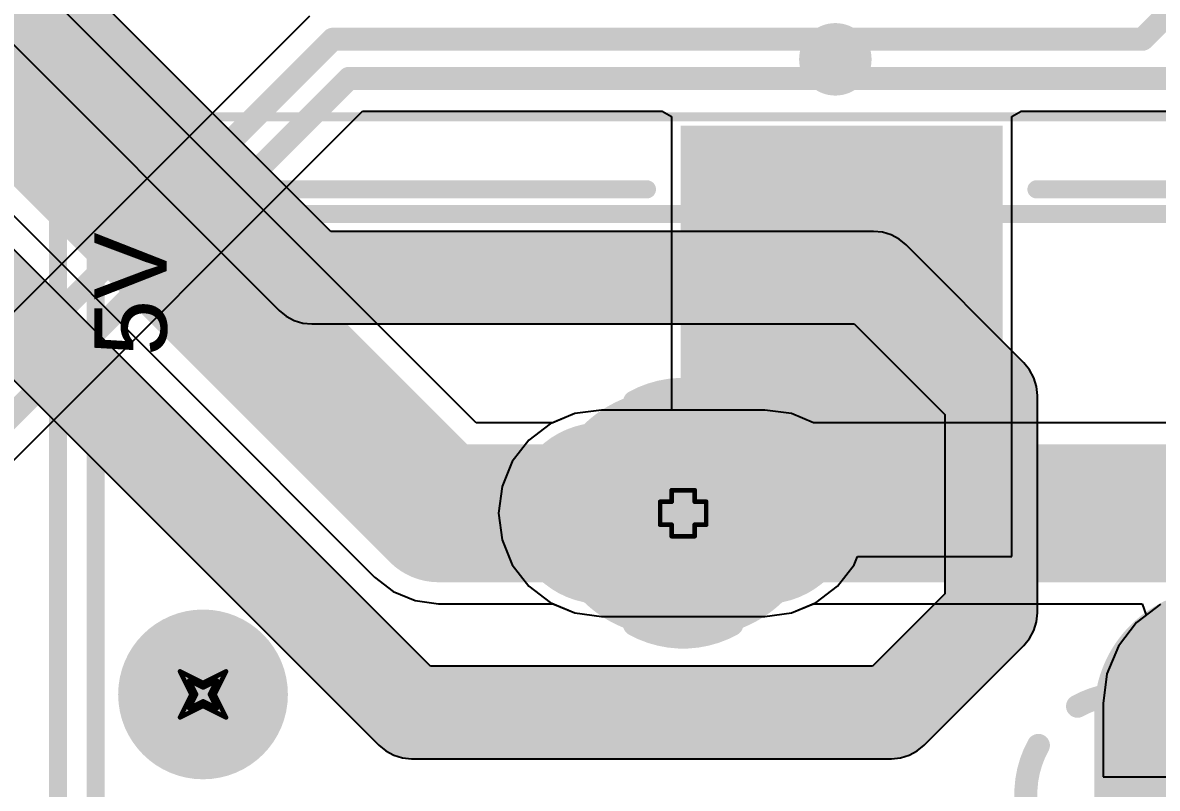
# Model space of a CAD drawing. Header units: millimetres. Extents: x -0.2 to 11.1, y -5.4 to 4.7.
# Drawn here: x 1.1657 to 1.6588, y 0.4277 to 0.7604 of the extents above; entities that cross this region are included whole.
import ezdxf

# ---------------------------------------------------------------- set-up
doc = ezdxf.new("R2010")
doc.units = ezdxf.units.MM
doc.header["$MEASUREMENT"] = 0
for name, color, linetype in [('BottomLayer', 5, 'Continuous'), ('BottomSolder', 6, 'Continuous'), ('DrillDrawing', 1, 'Continuous'), ('InternalPlane1', 76, 'Continuous'), ('InternalPlane2', 16, 'Continuous'), ('Mechanical1', 6, 'Continuous'), ('Mechanical3', 76, 'Continuous'), ('Mechanical5', 56, 'Continuous'), ('MultiLayer', 9, 'Continuous'), ('PadHoleLayer', 156, 'Continuous'), ('TopLayer', 1, 'Continuous'), ('TopOverlay', 2, 'Continuous'), ('TopPaste', 8, 'Continuous'), ('TopSolder', 216, 'Continuous'), ('ViaHoleLayer', 16, 'Continuous')]:
    doc.layers.add(name, color=color, linetype=linetype)
doc.styles.add('Arial', font='arial.ttf', dxfattribs={"height": 0.2})

# ---------------------------------------------------------------- blocks, each defined once
blk = doc.blocks.new('PJ_037AH_SMT_TR_66')
at = {"layer": 'BottomLayer'}
h = blk.add_hatch(color=5, dxfattribs=at)
edge = h.paths.add_edge_path()
edge.add_arc((0.17421, 0.07874), 0.03543, 0, 180)
edge.add_line((0.13878, 0.07874), (0.13878, 0.00787))
edge.add_arc((0.17421, 0.00787), 0.03543, 180, 360)
edge.add_line((0.20965, 0.00787), (0.20965, 0.07874))
h = blk.add_hatch(color=5, dxfattribs=at)
edge = h.paths.add_edge_path()
edge.add_arc((0.09154, -0.18898), 0.03937, 270, 450)
edge.add_line((0.09154, -0.14961), (0.0128, -0.14961))
edge.add_arc((0.0128, -0.18898), 0.03937, 90, 270)
edge.add_line((0.0128, -0.22835), (0.09154, -0.22835))
at = {"layer": 'BottomSolder'}
h = blk.add_hatch(color=6, dxfattribs=at)
edge = h.paths.add_edge_path()
edge.add_arc((0.17421, 0.07874), 0.03943, 0, 180)
edge.add_line((0.13478, 0.07874), (0.13478, 0.00787))
edge.add_arc((0.17421, 0.00787), 0.03943, 180, 360)
edge.add_line((0.21365, 0.00787), (0.21365, 0.07874))
h = blk.add_hatch(color=6, dxfattribs=at)
edge = h.paths.add_edge_path()
edge.add_arc((0.09154, -0.18898), 0.04337, 270, 450)
edge.add_line((0.09154, -0.14561), (0.0128, -0.14561))
edge.add_arc((0.0128, -0.18898), 0.04337, 90, 270)
edge.add_line((0.0128, -0.23235), (0.09154, -0.23235))
at = {"layer": 'InternalPlane1'}
h = blk.add_hatch(color=76, dxfattribs=at)
edge = h.paths.add_edge_path()
edge.add_arc((0.17421, 0.04921), 0.05362, 0, 180)
edge.add_line((0.12059, 0.04921), (0.12059, 0.0374))
edge.add_arc((0.17421, 0.0374), 0.05362, 180, 360)
edge.add_line((0.22783, 0.0374), (0.22783, 0.04921))
at = {"layer": 'InternalPlane2'}
h = blk.add_hatch(color=16, dxfattribs=at)
edge = h.paths.add_edge_path()
edge.add_arc((0.0876, -0.18898), 0.05362, 270, 450)
edge.add_line((0.0876, -0.13535), (0.01673, -0.13535))
edge.add_arc((0.01673, -0.18898), 0.05362, 90, 270)
edge.add_line((0.01673, -0.2426), (0.0876, -0.2426))
at = {"layer": 'MultiLayer'}
h = blk.add_hatch(color=9, dxfattribs=at)
edge = h.paths.add_edge_path()
edge.add_arc((0.17421, 0.07874), 0.03543, 0, 180)
edge.add_line((0.13878, 0.07874), (0.13878, 0.00787))
edge.add_arc((0.17421, 0.00787), 0.03543, 180, 360)
edge.add_line((0.20965, 0.00787), (0.20965, 0.07874))
h = blk.add_hatch(color=9, dxfattribs=at)
edge = h.paths.add_edge_path()
edge.add_arc((0.09154, -0.18898), 0.03937, 270, 450)
edge.add_line((0.09154, -0.14961), (0.0128, -0.14961))
edge.add_arc((0.0128, -0.18898), 0.03937, 90, 270)
edge.add_line((0.0128, -0.22835), (0.09154, -0.22835))
at = {"layer": 'PadHoleLayer'}
h = blk.add_hatch(color=156, dxfattribs=at)
edge = h.paths.add_edge_path()
edge.add_arc((0.17421, 0.04921), 0.02362, 0, 180)
edge.add_line((0.15059, 0.04921), (0.15059, 0.0374))
edge.add_arc((0.17421, 0.0374), 0.02362, 180, 360)
edge.add_line((0.19783, 0.0374), (0.19783, 0.04921))
at = {"layer": 'TopLayer'}
h = blk.add_hatch(color=1, dxfattribs=at)
edge = h.paths.add_edge_path()
edge.add_arc((0.17421, 0.07874), 0.03543, 0, 180)
edge.add_line((0.13878, 0.07874), (0.13878, 0.00787))
edge.add_arc((0.17421, 0.00787), 0.03543, 180, 360)
edge.add_line((0.20965, 0.00787), (0.20965, 0.07874))
blk.add_hatch(color=1, dxfattribs=at).paths.add_polyline_path([(0.16437, -0.09055), (0.16437, 0.03937), (0.3376, 0.03937), (0.3376, -0.09055)])
h = blk.add_hatch(color=1, dxfattribs=at)
edge = h.paths.add_edge_path()
edge.add_arc((0.09154, -0.18898), 0.03937, 270, 450)
edge.add_line((0.09154, -0.14961), (0.0128, -0.14961))
edge.add_arc((0.0128, -0.18898), 0.03937, 90, 270)
edge.add_line((0.0128, -0.22835), (0.09154, -0.22835))
at = {"layer": 'TopPaste'}
blk.add_hatch(color=8, dxfattribs=at).paths.add_polyline_path([(0.15937, -0.09555), (0.15937, 0.04437), (0.3426, 0.04437), (0.3426, -0.09555)])
at = {"layer": 'TopSolder'}
h = blk.add_hatch(color=216, dxfattribs=at)
edge = h.paths.add_edge_path()
edge.add_arc((0.17421, 0.07874), 0.03943, 0, 180)
edge.add_line((0.13478, 0.07874), (0.13478, 0.00787))
edge.add_arc((0.17421, 0.00787), 0.03943, 180, 360)
edge.add_line((0.21365, 0.00787), (0.21365, 0.07874))
blk.add_hatch(color=216, dxfattribs=at).paths.add_polyline_path([(0.16037, -0.09455), (0.16037, 0.04337), (0.3416, 0.04337), (0.3416, -0.09455)])
h = blk.add_hatch(color=216, dxfattribs=at)
edge = h.paths.add_edge_path()
edge.add_arc((0.09154, -0.18898), 0.04337, 270, 450)
edge.add_line((0.09154, -0.14561), (0.0128, -0.14561))
edge.add_arc((0.0128, -0.18898), 0.04337, 90, 270)
edge.add_line((0.0128, -0.23235), (0.09154, -0.23235))
at = {"layer": 'InternalPlane1', "const_width": 0.01}
for points in [[(0.03102, -0.11108, -0.258618), (0.07331, -0.11108)], [(0.09032, -0.12808, -0.127216), (0.09579, -0.14923)]]:
    blk.add_lwpolyline(points, format="xyb", dxfattribs=at)
at = {"layer": 'InternalPlane1', "const_width": 0.005}
for points in [[(0.07081, -0.11108, 1), (0.07581, -0.11108, 1)], [(0.08782, -0.12808, 1), (0.09282, -0.12808, 1)], [(0.09329, -0.14923, 1), (0.09829, -0.14923, 1)]]:
    blk.add_lwpolyline(points, format="xyb", close=True, dxfattribs=at)
at = {"layer": 'InternalPlane1', "const_width": 0.01}
blk.add_lwpolyline([(0.09579, -0.14923), (0.09579, -0.22872)], close=True, dxfattribs=at)
at = {"layer": 'InternalPlane2', "const_width": 0.01}
for points in [[(0.14285, 0.08146, -0.127216), (0.164, 0.08693)], [(0.18443, 0.08693, -0.127216), (0.20558, 0.08146)], [(0.12584, 0.02216, -0.258618), (0.12584, 0.06446)], [(0.22258, 0.06446, -0.258618), (0.22258, 0.02216)], [(0.164, -0.00031, -0.127216), (0.14285, 0.00515)], [(0.20558, 0.00515, -0.127216), (0.18443, -0.00031)]]:
    blk.add_lwpolyline(points, format="xyb", dxfattribs=at)
for points in [[(0.164, 0.08693), (0.18443, 0.08693)], [(0.164, -0.00031), (0.18443, -0.00031)]]:
    blk.add_lwpolyline(points, close=True, dxfattribs=at)
at = {"layer": 'InternalPlane2', "const_width": 0.005}
for points in [[(0.1615, 0.08693, 1), (0.1665, 0.08693, 1)], [(0.18193, 0.08693, 1), (0.18693, 0.08693, 1)], [(0.14035, 0.08146, 1), (0.14535, 0.08146, 1)], [(0.20308, 0.08146, 1), (0.20808, 0.08146, 1)], [(0.12334, 0.06446, 1), (0.12834, 0.06446, 1)], [(0.22008, 0.06446, 1), (0.22508, 0.06446, 1)], [(0.12334, 0.02216, 1), (0.12834, 0.02216, 1)], [(0.22008, 0.02216, 1), (0.22508, 0.02216, 1)], [(0.14035, 0.00515, 1), (0.14535, 0.00515, 1)], [(0.20308, 0.00515, 1), (0.20808, 0.00515, 1)], [(0.1615, -0.00031, 1), (0.1665, -0.00031, 1)], [(0.18193, -0.00031, 1), (0.18693, -0.00031, 1)]]:
    blk.add_lwpolyline(points, format="xyb", close=True, dxfattribs=at)
at = {"layer": 'Mechanical1', "const_width": 0.00787}
for points in [[(-0.36902, 0.29862), (0.30421, 0.29862)], [(0.30421, 0.29862), (0.30421, -0.2998)]]:
    blk.add_lwpolyline(points, dxfattribs=at)
at = {"layer": 'Mechanical1', "const_width": 0.00394}
blk.add_lwpolyline([(0.30224, 0.29862, 1), (0.30618, 0.29862, 1)], format="xyb", close=True, dxfattribs=at)
blk.add_lwpolyline([(0.30224, 0.29862, 1), (0.30618, 0.29862, 1)], format="xyb", close=True, dxfattribs=at)
at = {"layer": 'Mechanical3', "const_width": 0.00394}
blk.add_lwpolyline([(0.34646, 0.33858), (0.34646, -0.33858)], dxfattribs=at)
at = {"layer": 'Mechanical5', "const_width": 0.00394}
blk.add_lwpolyline([(0.34646, 0.33858), (0.34646, -0.33858)], dxfattribs=at)
at = {"layer": 'TopOverlay', "const_width": 0.00787}
for points in [[(0.03937, 0.31496), (0.31496, 0.31496)], [(0.31496, 0.31496), (0.31496, 0.05906)], [(0.31496, -0.11024), (0.31496, -0.31496)]]:
    blk.add_lwpolyline(points, dxfattribs=at)
at = {"layer": 'TopOverlay'}
for points, const_width in [([(0.31299, 0.31496, 1), (0.31693, 0.31496, 1)], 0.00394), ([(0.31299, 0.31496, 1), (0.31693, 0.31496, 1)], 0.00394), ([(0.31299, 0.05906, 1), (0.31693, 0.05906, 1)], 0.00394), ([(0.37933, -0.02283, 1), (0.36358, -0.02283, 1)], 0.01575), ([(0.35965, -0.02283, 1), (0.36752, -0.02283, 1)], 0.00787), ([(0.37539, -0.02283, 1), (0.38327, -0.02283, 1)], 0.00787), ([(0.31299, -0.11024, 1), (0.31693, -0.11024, 1)], 0.00394)]:
    blk.add_lwpolyline(points, format="xyb", close=True, dxfattribs=dict(at, const_width=const_width))

msp = doc.modelspace()

# ---------------------------------------------------------------- hatches: boundary and pattern name
at = {"layer": 'BottomLayer'}
h = msp.add_hatch(color=5, dxfattribs=at)
edge = h.paths.add_edge_path()
edge.add_arc((1.24409, 0.4685), 0.01181, 0, 360)
at = {"layer": 'InternalPlane2'}
h = msp.add_hatch(color=16, dxfattribs=at)
edge = h.paths.add_edge_path()
edge.add_arc((1.24409, 0.4685), 0.03689, 0, 360)
at = {"layer": 'TopLayer'}
h = msp.add_hatch(color=1, dxfattribs=at)
edge = h.paths.add_edge_path()
edge.add_arc((1.24409, 0.4685), 0.01181, 0, 360)
at = {"layer": 'ViaHoleLayer'}
h = msp.add_hatch(color=16, dxfattribs=at)
edge = h.paths.add_edge_path()
edge.add_arc((1.24409, 0.4685), 0.00689, 0, 360)

# ---------------------------------------------------------------- linework, layer by layer
at = {"layer": 'BottomLayer'}
for p, q in [((1.36275, 0.58658), (1.13386, 0.81547)), ((1.13848, 0.69959), (1.31864, 0.51943)), ((1.41732, 0.59206), (1.40572, 0.59053)), ((1.48819, 0.59206), (1.41732, 0.59206)), ((1.49979, 0.59053), (1.48819, 0.59206)), ((1.40572, 0.59053), (1.39618, 0.58658)), ((1.50933, 0.58658), (1.49979, 0.59053)), ((1.39618, 0.58658), (1.36275, 0.58658)), ((1.72441, 0.58658), (1.50933, 0.58658)), ((1.31864, 0.51943), (1.32679, 0.51318)), ((1.32679, 0.51318), (1.33628, 0.50925)), ((1.33628, 0.50925), (1.34646, 0.50791)), ((1.34646, 0.50791), (1.39618, 0.50791)), ((1.39618, 0.50791), (1.40572, 0.50395)), ((1.49979, 0.50395), (1.50933, 0.50791)), ((1.50933, 0.50791), (1.65221, 0.50791)), ((1.65221, 0.50791), (1.65391, 0.50291)), ((1.40572, 0.50395), (1.41732, 0.50243)), ((1.48819, 0.50243), (1.49979, 0.50395)), ((1.41732, 0.50243), (1.48819, 0.50243)), ((1.64983, 0.49978), (1.64191, 0.48946)), ((1.65391, 0.50291), (1.64983, 0.49978)), ((1.64191, 0.48946), (1.63694, 0.47746)), ((1.63694, 0.47746), (1.63524, 0.46457)), ((1.63524, 0.46457), (1.63524, 0.4327)), ((1.63524, 0.4327), (1.68504, 0.4327))]:
    msp.add_line(p, q, dxfattribs=at)
at = {"layer": 'BottomLayer', "const_width": 0.06}
for points in [[(1.05512, 0.83858), (1.34646, 0.54724)], [(1.34646, 0.54724), (1.45276, 0.54724)], [(1.45276, 0.54724), (1.72441, 0.54724)]]:
    msp.add_lwpolyline(points, dxfattribs=at)
at = {"layer": 'BottomLayer', "const_width": 0.03}
for points in [[(1.33146, 0.54724, 1), (1.36146, 0.54724, 1)], [(1.33146, 0.54724, 1), (1.36146, 0.54724, 1)], [(1.43776, 0.54724, 1), (1.46776, 0.54724, 1)], [(1.43776, 0.54724, 1), (1.46776, 0.54724, 1)]]:
    msp.add_lwpolyline(points, format="xyb", close=True, dxfattribs=at)
at = {"layer": 'DrillDrawing', "const_width": 0.002}
for points in [[(1.44776, 0.55224), (1.44776, 0.55724)], [(1.44776, 0.55724), (1.45776, 0.55724)], [(1.45776, 0.55224), (1.45776, 0.55724)], [(1.44276, 0.54224), (1.44276, 0.55224)], [(1.44276, 0.55224), (1.44776, 0.55224)], [(1.45776, 0.55224), (1.46276, 0.55224)], [(1.46276, 0.54224), (1.46276, 0.55224)], [(1.44276, 0.54224), (1.44776, 0.54224)], [(1.44776, 0.53724), (1.44776, 0.54224)], [(1.45776, 0.54224), (1.46276, 0.54224)], [(1.45776, 0.53724), (1.45776, 0.54224)], [(1.44776, 0.53724), (1.45776, 0.53724)], [(1.23409, 0.4785), (1.24409, 0.4735)], [(1.23409, 0.4785), (1.23909, 0.4685)], [(1.24409, 0.4735), (1.25409, 0.4785)], [(1.24909, 0.4685), (1.25409, 0.4785)], [(1.23809, 0.4745), (1.24409, 0.4715)], [(1.23809, 0.4745), (1.24109, 0.4685)], [(1.24409, 0.4715), (1.25009, 0.4745)], [(1.24709, 0.4685), (1.25009, 0.4745)], [(1.23409, 0.4585), (1.23909, 0.4685)], [(1.23809, 0.4625), (1.24109, 0.4685)], [(1.24709, 0.4685), (1.25009, 0.4625)], [(1.24909, 0.4685), (1.25409, 0.4585)], [(1.23409, 0.4585), (1.24409, 0.4635)], [(1.23809, 0.4625), (1.24409, 0.4655)], [(1.24409, 0.4655), (1.25009, 0.4625)], [(1.24409, 0.4635), (1.25409, 0.4585)]]:
    msp.add_lwpolyline(points, dxfattribs=at)
at = {"layer": 'DrillDrawing', "const_width": 0.001}
for points in [[(1.44726, 0.55724, 1), (1.44826, 0.55724, 1)], [(1.44726, 0.55724, 1), (1.44826, 0.55724, 1)], [(1.45726, 0.55724, 1), (1.45826, 0.55724, 1)], [(1.45726, 0.55724, 1), (1.45826, 0.55724, 1)], [(1.44226, 0.55224, 1), (1.44326, 0.55224, 1)], [(1.44226, 0.55224, 1), (1.44326, 0.55224, 1)], [(1.44726, 0.55224, 1), (1.44826, 0.55224, 1)], [(1.44726, 0.55224, 1), (1.44826, 0.55224, 1)], [(1.45726, 0.55224, 1), (1.45826, 0.55224, 1)], [(1.45726, 0.55224, 1), (1.45826, 0.55224, 1)], [(1.46226, 0.55224, 1), (1.46326, 0.55224, 1)], [(1.46226, 0.55224, 1), (1.46326, 0.55224, 1)], [(1.44226, 0.54224, 1), (1.44326, 0.54224, 1)], [(1.44226, 0.54224, 1), (1.44326, 0.54224, 1)], [(1.44726, 0.54224, 1), (1.44826, 0.54224, 1)], [(1.44726, 0.54224, 1), (1.44826, 0.54224, 1)], [(1.45726, 0.54224, 1), (1.45826, 0.54224, 1)], [(1.45726, 0.54224, 1), (1.45826, 0.54224, 1)], [(1.46226, 0.54224, 1), (1.46326, 0.54224, 1)], [(1.46226, 0.54224, 1), (1.46326, 0.54224, 1)], [(1.44726, 0.53724, 1), (1.44826, 0.53724, 1)], [(1.44726, 0.53724, 1), (1.44826, 0.53724, 1)], [(1.45726, 0.53724, 1), (1.45826, 0.53724, 1)], [(1.45726, 0.53724, 1), (1.45826, 0.53724, 1)], [(1.23359, 0.4785, 1), (1.23459, 0.4785, 1)], [(1.23359, 0.4785, 1), (1.23459, 0.4785, 1)], [(1.25359, 0.4785, 1), (1.25459, 0.4785, 1)], [(1.25359, 0.4785, 1), (1.25459, 0.4785, 1)], [(1.23759, 0.4745, 1), (1.23859, 0.4745, 1)], [(1.23759, 0.4745, 1), (1.23859, 0.4745, 1)], [(1.24359, 0.4735, 1), (1.24459, 0.4735, 1)], [(1.24359, 0.4735, 1), (1.24459, 0.4735, 1)], [(1.24959, 0.4745, 1), (1.25059, 0.4745, 1)], [(1.24959, 0.4745, 1), (1.25059, 0.4745, 1)], [(1.23859, 0.4685, 1), (1.23959, 0.4685, 1)], [(1.23859, 0.4685, 1), (1.23959, 0.4685, 1)], [(1.24059, 0.4685, 1), (1.24159, 0.4685, 1)], [(1.24059, 0.4685, 1), (1.24159, 0.4685, 1)], [(1.24359, 0.4715, 1), (1.24459, 0.4715, 1)], [(1.24359, 0.4715, 1), (1.24459, 0.4715, 1)], [(1.24659, 0.4685, 1), (1.24759, 0.4685, 1)], [(1.24659, 0.4685, 1), (1.24759, 0.4685, 1)], [(1.24859, 0.4685, 1), (1.24959, 0.4685, 1)], [(1.24859, 0.4685, 1), (1.24959, 0.4685, 1)], [(1.24359, 0.4655, 1), (1.24459, 0.4655, 1)], [(1.24359, 0.4655, 1), (1.24459, 0.4655, 1)], [(1.24359, 0.4635, 1), (1.24459, 0.4635, 1)], [(1.24359, 0.4635, 1), (1.24459, 0.4635, 1)], [(1.23359, 0.4585, 1), (1.23459, 0.4585, 1)], [(1.23359, 0.4585, 1), (1.23459, 0.4585, 1)], [(1.23759, 0.4625, 1), (1.23859, 0.4625, 1)], [(1.23759, 0.4625, 1), (1.23859, 0.4625, 1)], [(1.24959, 0.4625, 1), (1.25059, 0.4625, 1)], [(1.24959, 0.4625, 1), (1.25059, 0.4625, 1)], [(1.25359, 0.4585, 1), (1.25459, 0.4585, 1)], [(1.25359, 0.4585, 1), (1.25459, 0.4585, 1)]]:
    msp.add_lwpolyline(points, format="xyb", close=True, dxfattribs=at)
at = {"layer": 'InternalPlane1', "const_width": 0.01}
for points in [[(1.2349, 0.49377, -0.176327), (1.25329, 0.49377)], [(1.21883, 0.45931, -0.176327), (1.21883, 0.4777)], [(1.26936, 0.4777, -0.176327), (1.26936, 0.45931)], [(1.25329, 0.44324, -0.176327), (1.2349, 0.44324)]]:
    msp.add_lwpolyline(points, format="xyb", dxfattribs=at)
at = {"layer": 'InternalPlane1', "const_width": 0.005}
for points in [[(1.2324, 0.49377, 1), (1.2374, 0.49377, 1)], [(1.25079, 0.49377, 1), (1.25579, 0.49377, 1)], [(1.21633, 0.4777, 1), (1.22133, 0.4777, 1)], [(1.26686, 0.4777, 1), (1.27186, 0.4777, 1)], [(1.21633, 0.45931, 1), (1.22133, 0.45931, 1)], [(1.26686, 0.45931, 1), (1.27186, 0.45931, 1)], [(1.2324, 0.44324, 1), (1.2374, 0.44324, 1)], [(1.25079, 0.44324, 1), (1.25579, 0.44324, 1)]]:
    msp.add_lwpolyline(points, format="xyb", close=True, dxfattribs=at)
at = {"layer": 'InternalPlane2'}
for p, q in [((1.34297, 0.48073), (0.89018, 0.93352)), ((0.85587, 0.91099), (1.32043, 0.44642)), ((1.29966, 0.6697), (1.16577, 0.8036)), ((1.13146, 0.78107), (1.27713, 0.6354)), ((1.53543, 0.6697), (1.29966, 0.6697)), ((1.53935, 0.66932), (1.53543, 0.6697)), ((1.54312, 0.66817), (1.53935, 0.66932)), ((1.5466, 0.66632), (1.54312, 0.66817)), ((1.54964, 0.66382), (1.5466, 0.66632)), ((1.60082, 0.61264), (1.54964, 0.66382)), ((1.27713, 0.6354), (1.28017, 0.6329)), ((1.28017, 0.6329), (1.28365, 0.63104)), ((1.28365, 0.63104), (1.28742, 0.6299)), ((1.28742, 0.6299), (1.29134, 0.62951)), ((1.29134, 0.62951), (1.52711, 0.62951)), ((1.52711, 0.62951), (1.56652, 0.5901)), ((1.60332, 0.60959), (1.60082, 0.61264)), ((1.60518, 0.60612), (1.60332, 0.60959)), ((1.60632, 0.60235), (1.60518, 0.60612)), ((1.60671, 0.59843), (1.60632, 0.60235)), ((1.60671, 0.50394), (1.60671, 0.59843)), ((1.56652, 0.5901), (1.56652, 0.51226)), ((1.56652, 0.51226), (1.53498, 0.48073)), ((1.60632, 0.50002), (1.60671, 0.50394)), ((1.60518, 0.49625), (1.60632, 0.50002)), ((1.60332, 0.49277), (1.60518, 0.49625)), ((1.55752, 0.44642), (1.60082, 0.48973)), ((1.60082, 0.48973), (1.60332, 0.49277)), ((1.53498, 0.48073), (1.34297, 0.48073)), ((1.32043, 0.44642), (1.32044, 0.44642)), ((1.32044, 0.44642), (1.32348, 0.44392)), ((1.32348, 0.44392), (1.32696, 0.44206)), ((1.551, 0.44206), (1.55447, 0.44392)), ((1.55447, 0.44392), (1.55752, 0.44642)), ((1.32696, 0.44206), (1.33072, 0.44092)), ((1.33072, 0.44092), (1.33465, 0.44053)), ((1.33465, 0.44053), (1.33465, 0.44053)), ((1.33465, 0.44053), (1.54331, 0.44053)), ((1.54331, 0.44053), (1.54723, 0.44092)), ((1.54723, 0.44092), (1.551, 0.44206))]:
    msp.add_line(p, q, dxfattribs=at)
at = {"layer": 'InternalPlane2', "const_width": 0.04}
for points in [[(0.87008, 0.9252), (1.33465, 0.46063)], [(1.14567, 0.79528), (1.29134, 0.64961)], [(1.29134, 0.64961), (1.53543, 0.64961)], [(1.53543, 0.64961), (1.58661, 0.59843)], [(1.58661, 0.50394), (1.58661, 0.59843)], [(1.54331, 0.46063), (1.58661, 0.50394)], [(1.33465, 0.46063), (1.54331, 0.46063)]]:
    msp.add_lwpolyline(points, dxfattribs=at)
at = {"layer": 'InternalPlane2', "const_width": 0.02}
for points in [[(1.28134, 0.64961, 1), (1.30134, 0.64961, 1)], [(1.28134, 0.64961, 1), (1.30134, 0.64961, 1)], [(1.52543, 0.64961, 1), (1.54543, 0.64961, 1)], [(1.52543, 0.64961, 1), (1.54543, 0.64961, 1)], [(1.57661, 0.59843, 1), (1.59661, 0.59843, 1)], [(1.57661, 0.59843, 1), (1.59661, 0.59843, 1)], [(1.57661, 0.50394, 1), (1.59661, 0.50394, 1)], [(1.57661, 0.50394, 1), (1.59661, 0.50394, 1)], [(1.32465, 0.46063, 1), (1.34465, 0.46063, 1)], [(1.32465, 0.46063, 1), (1.34465, 0.46063, 1)], [(1.53331, 0.46063, 1), (1.55331, 0.46063, 1)], [(1.53331, 0.46063, 1), (1.55331, 0.46063, 1)]]:
    msp.add_lwpolyline(points, format="xyb", close=True, dxfattribs=at)
at = {"layer": 'TopLayer'}
for p, q in [((1.29037, 0.76331), (1.11961, 0.59255)), ((1.11664, 0.52516), (1.31342, 0.72195)), ((1.31342, 0.72195), (1.44365, 0.72195)), ((1.44365, 0.72195), (1.44769, 0.71963)), ((1.59561, 0.71963), (1.59965, 0.72195)), ((1.59965, 0.72195), (1.66535, 0.72195)), ((1.44769, 0.71963), (1.44769, 0.71695)), ((1.44769, 0.71695), (1.44769, 0.59206)), ((1.59561, 0.71695), (1.59561, 0.71963)), ((1.59561, 0.5284), (1.59561, 0.71695)), ((1.41732, 0.59206), (1.40572, 0.59053)), ((1.44769, 0.59206), (1.41732, 0.59206)), ((1.40572, 0.59053), (1.39491, 0.58606)), ((1.39491, 0.58606), (1.38563, 0.57893)), ((1.38563, 0.57893), (1.37851, 0.56965)), ((1.37851, 0.56965), (1.37403, 0.55884)), ((1.37403, 0.55884), (1.37251, 0.54724)), ((1.37251, 0.54724), (1.37403, 0.53564)), ((1.37403, 0.53564), (1.37851, 0.52484)), ((1.527, 0.52484), (1.52848, 0.5284)), ((1.52848, 0.5284), (1.59561, 0.5284)), ((1.37851, 0.52484), (1.38563, 0.51555)), ((1.51988, 0.51555), (1.527, 0.52484)), ((1.38563, 0.51555), (1.39491, 0.50843)), ((1.5106, 0.50843), (1.51988, 0.51555)), ((1.39491, 0.50843), (1.40572, 0.50395)), ((1.49979, 0.50395), (1.5106, 0.50843)), ((1.40572, 0.50395), (1.41732, 0.50243)), ((1.48819, 0.50243), (1.49979, 0.50395)), ((1.66014, 0.50769), (1.64983, 0.49978)), ((1.41732, 0.50243), (1.48819, 0.50243)), ((1.64983, 0.49978), (1.64191, 0.48946)), ((1.64191, 0.48946), (1.63694, 0.47746)), ((1.63694, 0.47746), (1.63524, 0.46457)), ((1.63524, 0.46457), (1.63524, 0.4327)), ((1.63524, 0.4327), (1.67754, 0.4327))]:
    msp.add_line(p, q, dxfattribs=at)
at = {"layer": 'TopLayer', "const_width": 0.01}
for points in [[(1.65241, 0.75322), (1.94685, 1.04766)], [(1.08536, 0.53812), (1.30046, 0.75322)], [(1.30046, 0.75322), (1.65241, 0.75322)], [(1.10236, 0.53108), (1.30751, 0.73622)], [(1.30751, 0.73622), (1.66535, 0.73622)]]:
    msp.add_lwpolyline(points, dxfattribs=at)
at = {"layer": 'TopLayer', "const_width": 0.005}
for points in [[(1.29796, 0.75322, 1), (1.30296, 0.75322, 1)], [(1.29796, 0.75322, 1), (1.30296, 0.75322, 1)], [(1.64991, 0.75322, 1), (1.65491, 0.75322, 1)], [(1.64991, 0.75322, 1), (1.65491, 0.75322, 1)], [(1.30501, 0.73622, 1), (1.31001, 0.73622, 1)], [(1.30501, 0.73622, 1), (1.31001, 0.73622, 1)]]:
    msp.add_lwpolyline(points, format="xyb", close=True, dxfattribs=at)

# ---------------------------------------------------------------- block references
at = {"rotation": 90}
msp.add_blockref('PJ_037AH_SMT_TR_66', (1.49606, 0.37303), dxfattribs=at)

# ---------------------------------------------------------------- texts
at = {"layer": 'TopOverlay', "style": 'Arial'}
msp.add_text('5V', height=0.031496, rotation=90, dxfattribs=at).set_placement((1.22834, 0.61549))

doc.saveas('drawing.dxf')
